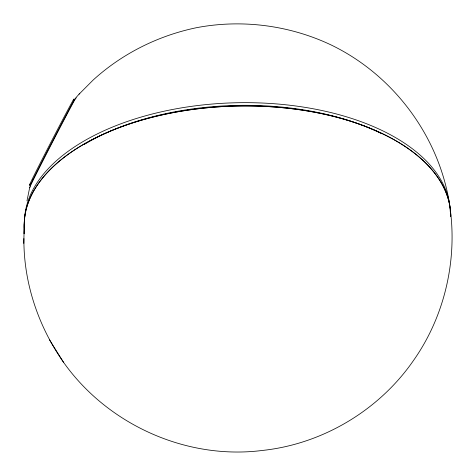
<?xml version="1.0" encoding="UTF-8"?>
<svg xmlns="http://www.w3.org/2000/svg" width="476" height="476" viewBox="0 0 476 476"><rect width="100%" height="100%" fill="white"/><g stroke="black" fill="none" stroke-linecap="round" stroke-linejoin="round"><path stroke-width="0.71" d="M24.318 221.768L24.151 233.805L24.419 220.477M450.498 211.237C456.871 263.145 443.763 317.504 413.602 360.332C379.235 410.229 322.585 444.072 262.335 450.457C186.467 460.119 107.516 424.592 63.481 362.218C38.247 326.262 23.556 282.619 23.895 238.553M23.8 243.444L24.246 223.696M26.983 200.854L29.673 187.657M33.552 178.476L32.898 179.809L34.29 176.989A48.909 0.577 -62.7 0 1 55.198 135.952A48.909 0.577 -62.7 0 1 73.358 101.525M74.107 100.204L73.292 101.65L74.107 100.204A48.909 0.577 -62.7 0 1 74.809 99.335M79.052 94.189L93.064 80.123C121.981 53.717 158.026 35.718 196.32 27.733C241.683 19.034 289.462 25.186 331.189 44.994C392.688 74.696 438.045 134.773 449.231 202.193M76.142 97.449L79.789 93.35M49.552 339.929L63.481 362.218M24.568 219.371A212.939 114.936 -1.6 0 1 237.976 102.721A212.939 114.936 -1.6 0 1 450.242 211.57M29.738 187.598A50.789 0.577 -62.7 0 1 54.228 138.784A50.789 0.577 -62.7 0 1 75.815 98.437M30.28 186.735A50.789 0.577 -62.7 0 1 29.851 187.437M24.46 230.211A213.302 114.639 -1.6 0 1 232.639 106.142A213.302 114.639 -1.6 0 1 450.718 216.544M84.038 144.543A209.291 112.919 -1.6 0 1 87.893 142.288M88.352 142.026A209.291 112.919 -1.6 0 1 117.066 128.324L124.242 125.575A209.291 112.919 -1.6 0 1 381.365 133.518M30.262 185.658A48.909 0.577 -62.7 0 1 32.969 179.678M30.41 183.712A48.588 0.613 -62.7 0 1 50.539 143.002A48.588 0.613 -62.7 0 1 73.726 99.633M73.506 100.133A48.588 0.613 -62.7 0 1 73.185 100.829M24.46 230.259A213.308 114.645 -1.6 0 1 232.121 106.148A213.308 114.645 -1.6 0 1 450.73 216.033"/></g></svg>
